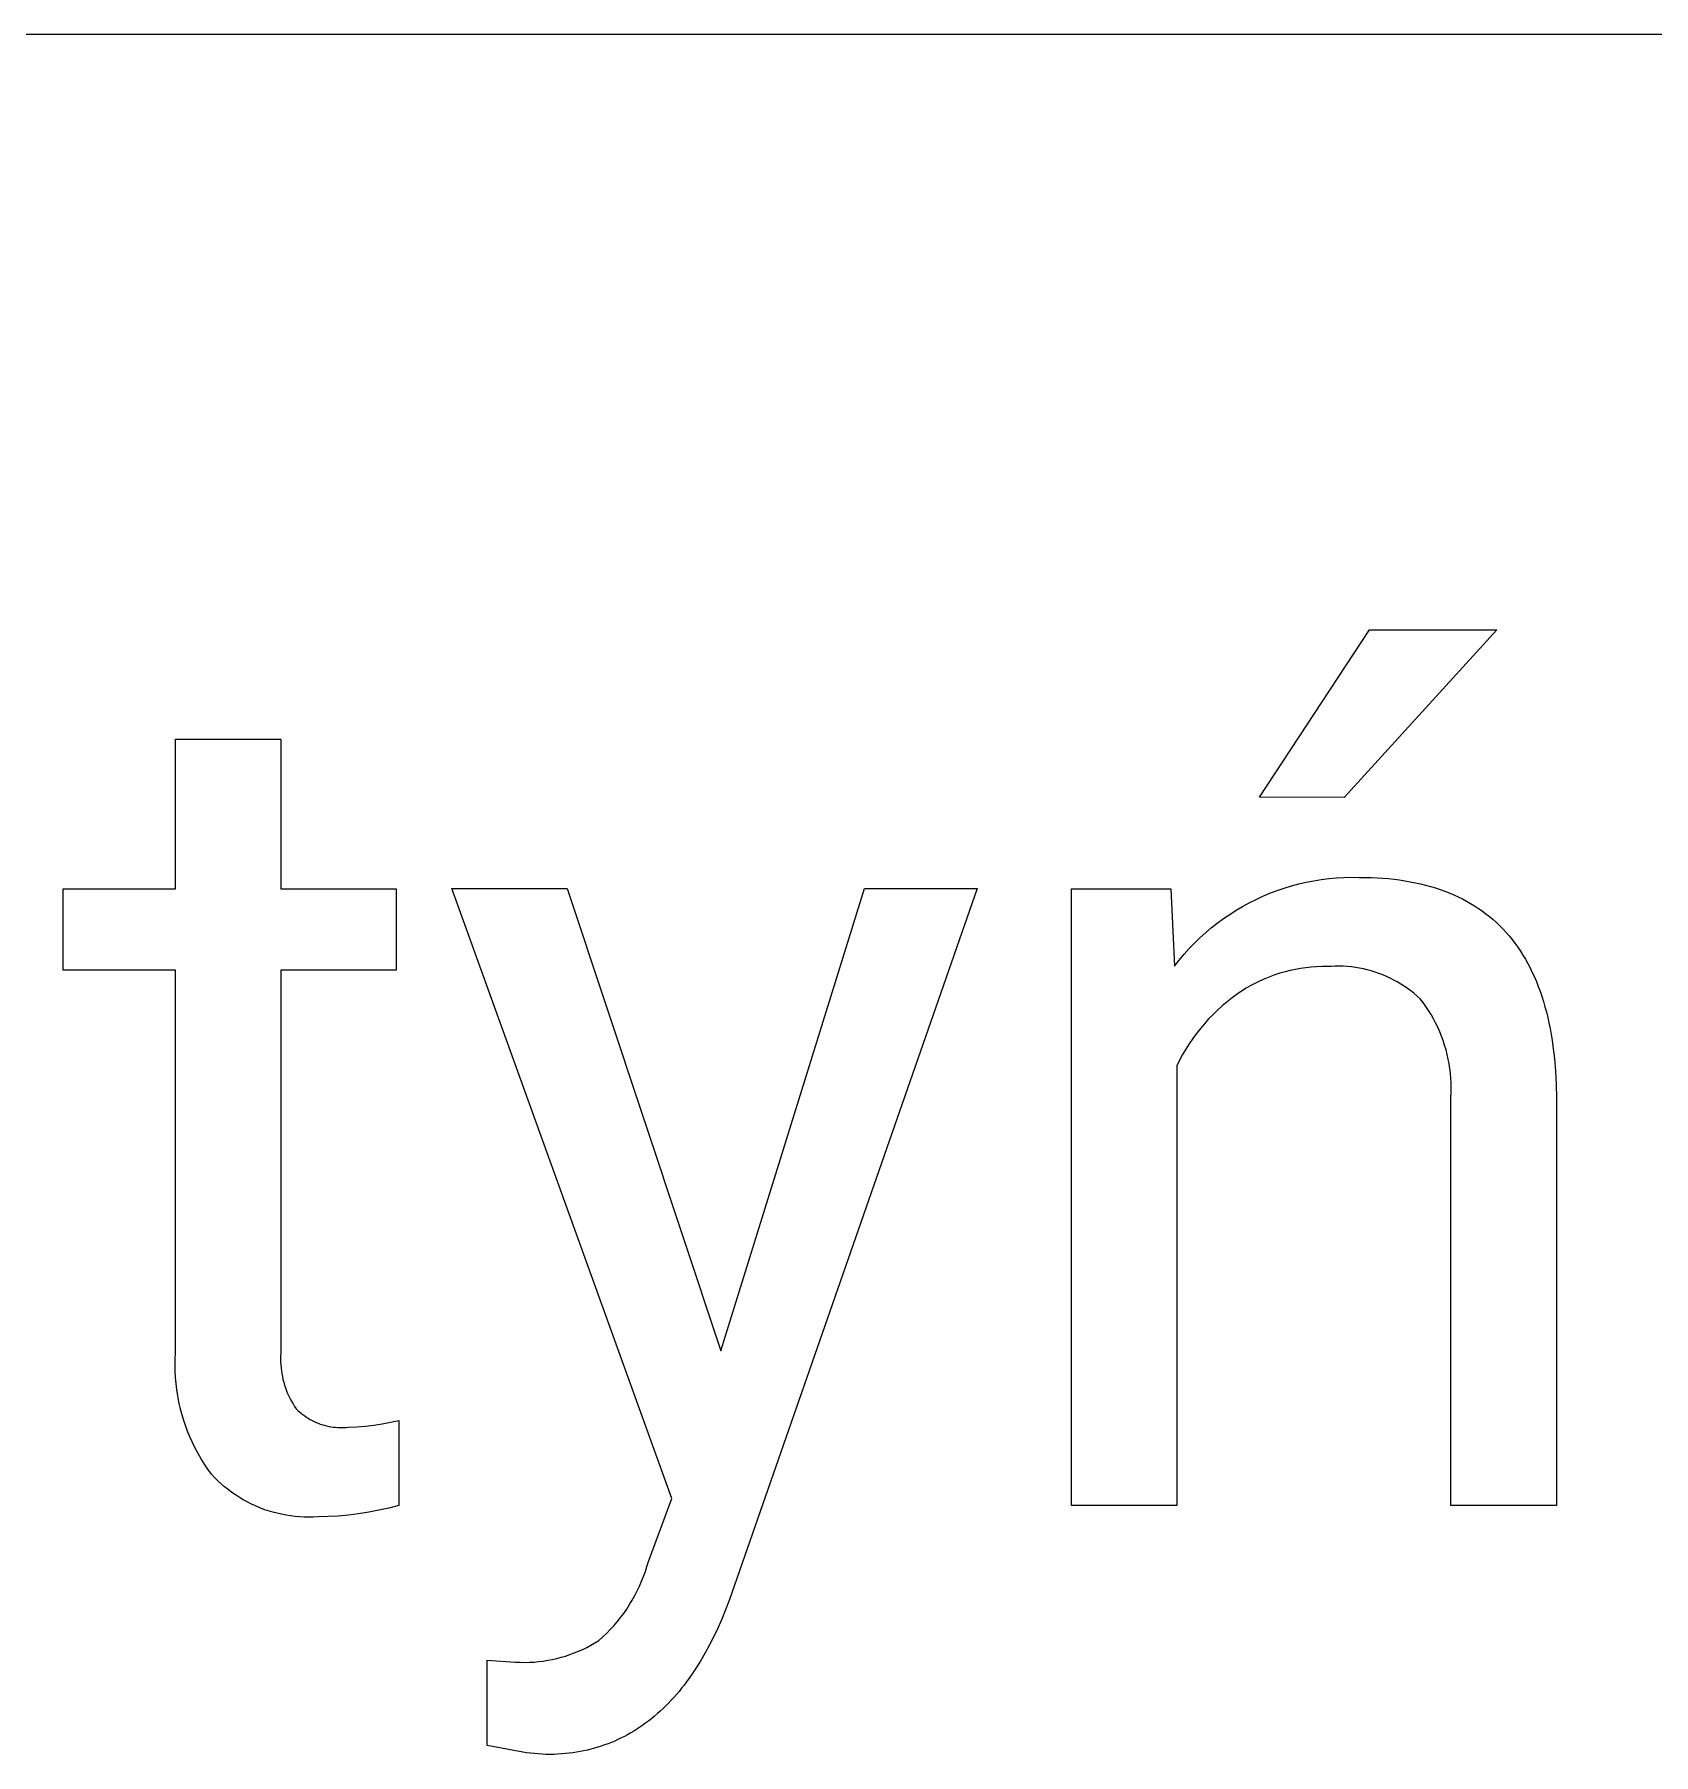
# Model space of a CAD drawing. Header units: millimetres. Extents: x 3269 to 7089, y 1744 to 4413.
# Drawn here: x 6382.2 to 6452.7, y 2095.9 to 2170.8 of the extents above; entities that cross this region are included whole.
import ezdxf

# ---------------------------------------------------------------- set-up
doc = ezdxf.new("R2010")
doc.units = ezdxf.units.MM
doc.header["$MEASUREMENT"] = 0
doc.layers.add('Domyślny', color=7, linetype='Continuous', true_color=0x000000)

msp = doc.modelspace()

# ---------------------------------------------------------------- linework, layer by layer
at = {"layer": 'Domyślny', "color": 18, "lineweight": 15, "true_color": 0x000000}
for p, q in [((7084.911, 2170.826), (5644.928, 2170.826)), ((6435.558, 2137.588), (6440.353, 2144.876)), ((6445.912, 2144.876), (6439.259, 2137.575)), ((6440.353, 2144.876), (6445.912, 2144.876)), ((6388.307, 2133.593), (6388.307, 2140.106)), ((6388.307, 2140.106), (6392.9, 2140.106)), ((6392.9, 2140.106), (6392.9, 2133.593)), ((6439.259, 2137.575), (6435.558, 2137.588)), ((6436.644, 2133.62), (6436.961, 2133.717)), ((6436.961, 2133.717), (6437.281, 2133.802)), ((6437.281, 2133.802), (6437.604, 2133.877)), ((6437.604, 2133.877), (6437.929, 2133.941)), ((6437.929, 2133.941), (6438.256, 2133.993)), ((6438.256, 2133.993), (6438.585, 2134.035)), ((6438.585, 2134.035), (6438.915, 2134.065)), ((6438.915, 2134.065), (6439.246, 2134.085)), ((6439.246, 2134.085), (6439.577, 2134.093)), ((6439.577, 2134.093), (6439.908, 2134.089)), ((6439.908, 2134.089), (6440.172, 2134.087)), ((6440.172, 2134.087), (6440.432, 2134.08)), ((6440.432, 2134.08), (6440.687, 2134.068)), ((6440.687, 2134.068), (6440.939, 2134.052)), ((6440.939, 2134.052), (6441.186, 2134.031)), ((6441.186, 2134.031), (6441.43, 2134.005)), ((6441.43, 2134.005), (6441.669, 2133.974)), ((6441.669, 2133.974), (6441.904, 2133.939)), ((6441.904, 2133.939), (6442.135, 2133.899)), ((6442.135, 2133.899), (6442.362, 2133.855)), ((6442.362, 2133.855), (6442.585, 2133.805)), ((6442.585, 2133.805), (6442.804, 2133.751)), ((6442.804, 2133.751), (6443.019, 2133.693)), ((6443.019, 2133.693), (6443.229, 2133.629)), ((6383.41, 2130.044), (6383.41, 2133.593)), ((6383.41, 2133.593), (6388.307, 2133.593)), ((6392.9, 2133.593), (6397.924, 2133.593)), ((6397.924, 2133.593), (6397.924, 2130.044)), ((6409.942, 2107.011), (6400.351, 2133.597)), ((6400.351, 2133.597), (6405.376, 2133.597)), ((6405.376, 2133.597), (6412.079, 2113.448)), ((6412.079, 2113.448), (6418.338, 2133.597)), ((6423.261, 2133.597), (6412.448, 2102.572)), ((6418.338, 2133.597), (6423.261, 2133.597)), ((6427.366, 2106.715), (6427.366, 2133.593)), ((6427.366, 2133.593), (6431.703, 2133.593)), ((6431.703, 2133.593), (6431.856, 2130.222)), ((6434.828, 2132.822), (6435.119, 2132.981)), ((6435.119, 2132.981), (6435.415, 2133.129)), ((6435.415, 2133.129), (6435.716, 2133.267)), ((6435.716, 2133.267), (6436.021, 2133.395)), ((6436.021, 2133.395), (6436.331, 2133.513)), ((6436.331, 2133.513), (6436.644, 2133.62)), ((6443.229, 2133.629), (6443.436, 2133.561)), ((6443.436, 2133.561), (6443.638, 2133.488)), ((6443.638, 2133.488), (6443.836, 2133.411)), ((6443.836, 2133.411), (6444.03, 2133.329)), ((6444.03, 2133.329), (6444.22, 2133.242)), ((6444.22, 2133.242), (6444.406, 2133.15)), ((6444.406, 2133.15), (6444.588, 2133.054)), ((6444.588, 2133.054), (6444.766, 2132.953)), ((6444.766, 2132.953), (6444.939, 2132.847)), ((6433.722, 2132.093), (6433.989, 2132.289)), ((6433.989, 2132.289), (6434.263, 2132.476)), ((6434.263, 2132.476), (6434.542, 2132.654)), ((6434.542, 2132.654), (6434.828, 2132.822)), ((6444.939, 2132.847), (6445.109, 2132.737)), ((6445.109, 2132.737), (6445.274, 2132.622)), ((6445.274, 2132.622), (6445.435, 2132.502)), ((6445.435, 2132.502), (6445.592, 2132.378)), ((6445.592, 2132.378), (6445.745, 2132.249)), ((6445.745, 2132.249), (6445.894, 2132.115)), ((6432.726, 2131.221), (6432.964, 2131.451)), ((6432.964, 2131.451), (6433.209, 2131.674)), ((6433.209, 2131.674), (6433.462, 2131.888)), ((6433.462, 2131.888), (6433.722, 2132.093)), ((6445.894, 2132.115), (6446.039, 2131.976)), ((6446.039, 2131.976), (6446.179, 2131.833)), ((6446.179, 2131.833), (6446.316, 2131.685)), ((6446.316, 2131.685), (6446.448, 2131.533)), ((6446.448, 2131.533), (6446.577, 2131.375)), ((6432.061, 2130.483), (6432.274, 2130.736)), ((6432.274, 2130.736), (6432.496, 2130.983)), ((6432.496, 2130.983), (6432.726, 2131.221)), ((6446.577, 2131.375), (6446.701, 2131.213)), ((6446.701, 2131.213), (6446.821, 2131.047)), ((6446.821, 2131.047), (6446.937, 2130.875)), ((6446.937, 2130.875), (6447.049, 2130.699)), ((6447.049, 2130.699), (6447.156, 2130.518)), ((6388.307, 2130.044), (6383.41, 2130.044)), ((6388.307, 2113.368), (6388.307, 2130.044)), ((6397.924, 2130.044), (6392.9, 2130.044)), ((6392.9, 2130.044), (6392.9, 2113.355)), ((6431.856, 2130.222), (6432.061, 2130.483)), ((6436.678, 2129.972), (6436.455, 2129.908)), ((6436.902, 2130.028), (6436.678, 2129.972)), ((6437.129, 2130.076), (6436.902, 2130.028)), ((6437.356, 2130.116), (6437.129, 2130.076)), ((6437.585, 2130.148), (6437.356, 2130.116)), ((6437.815, 2130.173), (6437.585, 2130.148)), ((6438.046, 2130.189), (6437.815, 2130.173)), ((6438.277, 2130.197), (6438.046, 2130.189)), ((6438.509, 2130.197), (6438.277, 2130.197)), ((6438.685, 2130.209), (6438.509, 2130.197)), ((6438.862, 2130.216), (6438.685, 2130.209)), ((6439.039, 2130.217), (6438.862, 2130.216)), ((6439.215, 2130.211), (6439.039, 2130.217)), ((6439.392, 2130.2), (6439.215, 2130.211)), ((6439.568, 2130.183), (6439.392, 2130.2)), ((6439.743, 2130.16), (6439.568, 2130.183)), ((6439.918, 2130.131), (6439.743, 2130.16)), ((6440.091, 2130.096), (6439.918, 2130.131)), ((6440.263, 2130.056), (6440.091, 2130.096)), ((6440.434, 2130.009), (6440.263, 2130.056)), ((6440.603, 2129.957), (6440.434, 2130.009)), ((6440.77, 2129.9), (6440.603, 2129.957)), ((6447.156, 2130.518), (6447.26, 2130.333)), ((6447.26, 2130.333), (6447.359, 2130.143)), ((6447.359, 2130.143), (6447.455, 2129.948)), ((6447.455, 2129.948), (6447.546, 2129.748)), ((6434.979, 2129.253), (6434.783, 2129.13)), ((6435.18, 2129.368), (6434.979, 2129.253)), ((6435.384, 2129.477), (6435.18, 2129.368)), ((6435.592, 2129.578), (6435.384, 2129.477)), ((6435.803, 2129.672), (6435.592, 2129.578)), ((6436.018, 2129.758), (6435.803, 2129.672)), ((6436.235, 2129.837), (6436.018, 2129.758)), ((6436.455, 2129.908), (6436.235, 2129.837)), ((6440.935, 2129.836), (6440.77, 2129.9)), ((6441.098, 2129.768), (6440.935, 2129.836)), ((6441.259, 2129.694), (6441.098, 2129.768)), ((6441.416, 2129.614), (6441.259, 2129.694)), ((6441.572, 2129.529), (6441.416, 2129.614)), ((6441.724, 2129.439), (6441.572, 2129.529)), ((6441.873, 2129.344), (6441.724, 2129.439)), ((6442.019, 2129.245), (6441.873, 2129.344)), ((6442.161, 2129.14), (6442.019, 2129.245)), ((6447.546, 2129.748), (6447.633, 2129.544)), ((6447.633, 2129.544), (6447.716, 2129.335)), ((6447.716, 2129.335), (6447.795, 2129.121)), ((6433.941, 2128.49), (6433.737, 2128.305)), ((6434.152, 2128.668), (6433.941, 2128.49)), ((6434.369, 2128.838), (6434.152, 2128.668)), ((6434.591, 2129.001), (6434.369, 2128.838)), ((6434.783, 2129.13), (6434.591, 2129.001)), ((6442.3, 2129.03), (6442.161, 2129.14)), ((6442.435, 2128.916), (6442.3, 2129.03)), ((6442.567, 2128.798), (6442.435, 2128.916)), ((6442.694, 2128.631), (6442.567, 2128.798)), ((6442.815, 2128.461), (6442.694, 2128.631)), ((6442.931, 2128.287), (6442.815, 2128.461)), ((6447.795, 2129.121), (6447.869, 2128.903)), ((6447.869, 2128.903), (6447.94, 2128.68)), ((6447.94, 2128.68), (6448.006, 2128.452)), ((6448.006, 2128.452), (6448.069, 2128.22)), ((6433.163, 2127.71), (6432.985, 2127.5)), ((6433.347, 2127.915), (6433.163, 2127.71)), ((6433.539, 2128.114), (6433.347, 2127.915)), ((6433.737, 2128.305), (6433.539, 2128.114)), ((6443.041, 2128.108), (6442.931, 2128.287)), ((6443.145, 2127.927), (6443.041, 2128.108)), ((6443.243, 2127.742), (6443.145, 2127.927)), ((6443.334, 2127.553), (6443.243, 2127.742)), ((6448.069, 2128.22), (6448.127, 2127.983)), ((6448.127, 2127.983), (6448.181, 2127.741)), ((6448.181, 2127.741), (6448.231, 2127.494)), ((6432.653, 2127.06), (6432.498, 2126.832)), ((6432.815, 2127.283), (6432.653, 2127.06)), ((6432.985, 2127.5), (6432.815, 2127.283)), ((6443.419, 2127.362), (6443.334, 2127.553)), ((6443.498, 2127.168), (6443.419, 2127.362)), ((6443.57, 2126.971), (6443.498, 2127.168)), ((6443.635, 2126.773), (6443.57, 2126.971)), ((6448.231, 2127.494), (6448.276, 2127.243)), ((6448.276, 2127.243), (6448.318, 2126.987)), ((6448.318, 2126.987), (6448.356, 2126.727)), ((6432.211, 2126.361), (6432.08, 2126.119)), ((6432.35, 2126.599), (6432.211, 2126.361)), ((6432.498, 2126.832), (6432.35, 2126.599)), ((6443.694, 2126.572), (6443.635, 2126.773)), ((6443.746, 2126.369), (6443.694, 2126.572)), ((6443.791, 2126.164), (6443.746, 2126.369)), ((6448.356, 2126.727), (6448.418, 2126.191)), ((6448.418, 2126.191), (6448.464, 2125.637)), ((6432.08, 2126.119), (6431.958, 2125.872)), ((6431.958, 2125.872), (6431.958, 2106.715)), ((6443.829, 2125.959), (6443.791, 2126.164)), ((6443.861, 2125.752), (6443.829, 2125.959)), ((6443.885, 2125.544), (6443.861, 2125.752)), ((6443.903, 2125.335), (6443.885, 2125.544)), ((6448.464, 2125.637), (6448.494, 2125.064)), ((6443.902, 2124.498), (6443.913, 2124.707)), ((6443.913, 2125.126), (6443.903, 2125.335)), ((6443.916, 2124.917), (6443.913, 2125.126)), ((6443.913, 2124.707), (6443.916, 2124.917)), ((6448.494, 2125.064), (6448.507, 2124.473)), ((6443.902, 2106.715), (6443.902, 2124.498)), ((6448.507, 2124.473), (6448.507, 2106.715)), ((6388.291, 2112.832), (6388.295, 2113.1)), ((6388.297, 2112.564), (6388.291, 2112.832)), ((6388.295, 2113.1), (6388.307, 2113.368)), ((6392.893, 2113.227), (6392.89, 2113.098)), ((6392.89, 2113.098), (6392.892, 2112.97)), ((6392.892, 2112.97), (6392.898, 2112.841)), ((6392.9, 2113.355), (6392.893, 2113.227)), ((6392.898, 2112.841), (6392.909, 2112.713)), ((6392.909, 2112.713), (6392.924, 2112.585)), ((6388.311, 2112.296), (6388.297, 2112.564)), ((6388.335, 2112.028), (6388.311, 2112.296)), ((6388.367, 2111.762), (6388.335, 2112.028)), ((6392.924, 2112.585), (6392.943, 2112.458)), ((6392.943, 2112.458), (6392.967, 2112.332)), ((6392.967, 2112.332), (6392.995, 2112.207)), ((6392.995, 2112.207), (6393.027, 2112.082)), ((6393.027, 2112.082), (6393.064, 2111.959)), ((6393.064, 2111.959), (6393.104, 2111.837)), ((6388.408, 2111.497), (6388.367, 2111.762)), ((6388.458, 2111.234), (6388.408, 2111.497)), ((6388.517, 2110.972), (6388.458, 2111.234)), ((6393.104, 2111.837), (6393.149, 2111.716)), ((6393.149, 2111.716), (6393.198, 2111.598)), ((6393.198, 2111.598), (6393.251, 2111.48)), ((6393.251, 2111.48), (6393.308, 2111.365)), ((6393.308, 2111.365), (6393.369, 2111.252)), ((6393.369, 2111.252), (6393.433, 2111.141)), ((6388.584, 2110.712), (6388.517, 2110.972)), ((6388.66, 2110.455), (6388.584, 2110.712)), ((6388.745, 2110.201), (6388.66, 2110.455)), ((6393.433, 2111.141), (6393.502, 2111.032)), ((6393.502, 2111.032), (6393.574, 2110.925)), ((6393.574, 2110.925), (6393.642, 2110.858)), ((6393.642, 2110.858), (6393.714, 2110.794)), ((6393.714, 2110.794), (6393.787, 2110.732)), ((6393.787, 2110.732), (6393.862, 2110.672)), ((6393.862, 2110.672), (6393.94, 2110.615)), ((6393.94, 2110.615), (6394.019, 2110.561)), ((6394.019, 2110.561), (6394.1, 2110.51)), ((6394.1, 2110.51), (6394.183, 2110.461)), ((6394.183, 2110.461), (6394.268, 2110.416)), ((6388.838, 2109.949), (6388.745, 2110.201)), ((6388.939, 2109.701), (6388.838, 2109.949)), ((6389.049, 2109.456), (6388.939, 2109.701)), ((6394.268, 2110.416), (6394.354, 2110.373)), ((6394.354, 2110.373), (6394.441, 2110.333)), ((6394.441, 2110.333), (6394.53, 2110.297)), ((6394.53, 2110.297), (6394.62, 2110.263)), ((6394.62, 2110.263), (6394.711, 2110.233)), ((6394.711, 2110.233), (6394.803, 2110.206)), ((6394.803, 2110.206), (6394.897, 2110.182)), ((6394.897, 2110.182), (6394.99, 2110.161)), ((6394.99, 2110.161), (6395.085, 2110.144)), ((6395.085, 2110.144), (6395.18, 2110.13)), ((6395.18, 2110.13), (6395.275, 2110.119)), ((6395.275, 2110.119), (6395.371, 2110.112)), ((6395.371, 2110.112), (6395.467, 2110.107)), ((6395.467, 2110.107), (6395.563, 2110.107)), ((6395.563, 2110.107), (6395.659, 2110.109)), ((6395.659, 2110.109), (6395.755, 2110.115)), ((6395.755, 2110.115), (6395.851, 2110.124)), ((6395.851, 2110.124), (6396.219, 2110.142)), ((6396.219, 2110.142), (6396.586, 2110.172)), ((6396.586, 2110.172), (6396.952, 2110.214)), ((6396.952, 2110.214), (6397.317, 2110.269)), ((6397.317, 2110.269), (6397.679, 2110.337)), ((6397.679, 2110.337), (6398.039, 2110.417)), ((6398.039, 2110.417), (6398.039, 2106.715)), ((6389.166, 2109.215), (6389.049, 2109.456)), ((6389.292, 2108.978), (6389.166, 2109.215)), ((6389.426, 2108.745), (6389.292, 2108.978)), ((6389.567, 2108.517), (6389.426, 2108.745)), ((6389.716, 2108.294), (6389.567, 2108.517)), ((6389.872, 2108.076), (6389.716, 2108.294)), ((6390.009, 2107.931), (6389.872, 2108.076)), ((6390.15, 2107.791), (6390.009, 2107.931)), ((6390.296, 2107.656), (6390.15, 2107.791)), ((6390.447, 2107.527), (6390.296, 2107.656)), ((6390.602, 2107.402), (6390.447, 2107.527)), ((6390.762, 2107.283), (6390.602, 2107.402)), ((6390.926, 2107.17), (6390.762, 2107.283)), ((6391.093, 2107.062), (6390.926, 2107.17)), ((6391.264, 2106.96), (6391.093, 2107.062)), ((6391.438, 2106.865), (6391.264, 2106.96)), ((6391.616, 2106.775), (6391.438, 2106.865)), ((6391.797, 2106.691), (6391.616, 2106.775)), ((6391.98, 2106.614), (6391.797, 2106.691)), ((6398.039, 2106.715), (6397.607, 2106.601)), ((6408.925, 2104.276), (6409.942, 2107.011)), ((6431.958, 2106.715), (6427.366, 2106.715)), ((6448.507, 2106.715), (6443.902, 2106.715)), ((6392.166, 2106.544), (6391.98, 2106.614)), ((6392.355, 2106.479), (6392.166, 2106.544)), ((6392.545, 2106.422), (6392.355, 2106.479)), ((6392.738, 2106.371), (6392.545, 2106.422)), ((6392.932, 2106.327), (6392.738, 2106.371)), ((6393.127, 2106.289), (6392.932, 2106.327)), ((6393.324, 2106.258), (6393.127, 2106.289)), ((6393.521, 2106.235), (6393.324, 2106.258)), ((6393.72, 2106.218), (6393.521, 2106.235)), ((6393.918, 2106.208), (6393.72, 2106.218)), ((6394.117, 2106.204), (6393.918, 2106.208)), ((6394.316, 2106.208), (6394.117, 2106.204)), ((6394.515, 2106.219), (6394.316, 2106.208)), ((6394.961, 2106.229), (6394.515, 2106.219)), ((6395.406, 2106.254), (6394.961, 2106.229)), ((6395.851, 2106.294), (6395.406, 2106.254)), ((6396.293, 2106.349), (6395.851, 2106.294)), ((6396.734, 2106.418), (6396.293, 2106.349)), ((6397.172, 2106.502), (6396.734, 2106.418)), ((6397.607, 2106.601), (6397.172, 2106.502)), ((6408.714, 2103.621), (6408.791, 2103.837)), ((6408.791, 2103.837), (6408.862, 2104.056)), ((6408.862, 2104.056), (6408.925, 2104.276)), ((6408.334, 2102.787), (6408.439, 2102.991)), ((6408.439, 2102.991), (6408.538, 2103.198)), ((6408.538, 2103.198), (6408.629, 2103.408)), ((6408.629, 2103.408), (6408.714, 2103.621)), ((6407.846, 2102.01), (6407.978, 2102.198)), ((6407.978, 2102.198), (6408.103, 2102.39)), ((6408.103, 2102.39), (6408.222, 2102.587)), ((6408.222, 2102.587), (6408.334, 2102.787)), ((6412.448, 2102.572), (6412.288, 2102.159)), ((6407.26, 2101.304), (6407.416, 2101.473)), ((6407.416, 2101.473), (6407.565, 2101.647)), ((6407.565, 2101.647), (6407.709, 2101.826)), ((6407.709, 2101.826), (6407.846, 2102.01)), ((6412.122, 2101.759), (6411.95, 2101.372)), ((6412.288, 2102.159), (6412.122, 2101.759)), ((6406.418, 2100.624), (6406.592, 2100.724)), ((6406.592, 2100.724), (6406.762, 2100.829)), ((6406.762, 2100.829), (6406.934, 2100.982)), ((6406.934, 2100.982), (6407.1, 2101.14)), ((6407.1, 2101.14), (6407.26, 2101.304)), ((6411.773, 2100.998), (6411.59, 2100.637)), ((6411.95, 2101.372), (6411.773, 2100.998)), ((6401.89, 2096.25), (6401.89, 2099.977)), ((6401.89, 2099.977), (6403.137, 2099.888)), ((6404.138, 2099.909), (6404.337, 2099.933)), ((6404.337, 2099.933), (6404.535, 2099.964)), ((6404.535, 2099.964), (6404.732, 2100.001)), ((6404.732, 2100.001), (6404.927, 2100.045)), ((6404.927, 2100.045), (6405.121, 2100.096)), ((6405.121, 2100.096), (6405.314, 2100.152)), ((6405.314, 2100.152), (6405.504, 2100.216)), ((6405.504, 2100.216), (6405.692, 2100.285)), ((6405.692, 2100.285), (6405.878, 2100.361)), ((6405.878, 2100.361), (6406.061, 2100.443)), ((6406.061, 2100.443), (6406.241, 2100.53)), ((6406.241, 2100.53), (6406.418, 2100.624)), ((6411.206, 2099.955), (6411.005, 2099.634)), ((6411.401, 2100.289), (6411.206, 2099.955)), ((6411.59, 2100.637), (6411.401, 2100.289)), ((6403.137, 2099.888), (6403.337, 2099.879)), ((6403.337, 2099.879), (6403.538, 2099.876)), ((6403.538, 2099.876), (6403.738, 2099.881)), ((6403.738, 2099.881), (6403.938, 2099.891)), ((6403.938, 2099.891), (6404.138, 2099.909)), ((6410.799, 2099.325), (6410.587, 2099.03)), ((6411.005, 2099.634), (6410.799, 2099.325)), ((6410.146, 2098.479), (6410.032, 2098.35)), ((6410.259, 2098.612), (6410.146, 2098.479)), ((6410.37, 2098.748), (6410.259, 2098.612)), ((6410.479, 2098.887), (6410.37, 2098.748)), ((6410.587, 2099.03), (6410.479, 2098.887)), ((6409.441, 2097.751), (6409.319, 2097.641)), ((6409.562, 2097.864), (6409.441, 2097.751)), ((6409.682, 2097.981), (6409.562, 2097.864)), ((6409.8, 2098.1), (6409.682, 2097.981)), ((6409.917, 2098.223), (6409.8, 2098.1)), ((6410.032, 2098.35), (6409.917, 2098.223)), ((6408.422, 2096.964), (6408.288, 2096.88)), ((6408.554, 2097.051), (6408.422, 2096.964)), ((6408.685, 2097.141), (6408.554, 2097.051)), ((6408.815, 2097.235), (6408.685, 2097.141)), ((6408.943, 2097.331), (6408.815, 2097.235)), ((6409.07, 2097.431), (6408.943, 2097.331)), ((6409.195, 2097.535), (6409.07, 2097.431)), ((6409.319, 2097.641), (6409.195, 2097.535)), ((6403.608, 2095.932), (6401.89, 2096.25)), ((6406.869, 2096.224), (6406.719, 2096.177)), ((6407.017, 2096.275), (6406.869, 2096.224)), ((6407.164, 2096.329), (6407.017, 2096.275)), ((6407.31, 2096.387), (6407.164, 2096.329)), ((6407.454, 2096.447), (6407.31, 2096.387)), ((6407.596, 2096.511), (6407.454, 2096.447)), ((6407.737, 2096.579), (6407.596, 2096.511)), ((6407.877, 2096.649), (6407.737, 2096.579)), ((6408.015, 2096.723), (6407.877, 2096.649)), ((6408.152, 2096.8), (6408.015, 2096.723)), ((6408.288, 2096.88), (6408.152, 2096.8)), ((6404.473, 2095.856), (6403.608, 2095.932)), ((6404.642, 2095.857), (6404.473, 2095.856)), ((6404.811, 2095.862), (6404.642, 2095.857)), ((6404.978, 2095.87), (6404.811, 2095.862)), ((6405.143, 2095.882), (6404.978, 2095.87)), ((6405.307, 2095.897), (6405.143, 2095.882)), ((6405.47, 2095.915), (6405.307, 2095.897)), ((6405.631, 2095.936), (6405.47, 2095.915)), ((6405.791, 2095.96), (6405.631, 2095.936)), ((6405.949, 2095.988), (6405.791, 2095.96)), ((6406.106, 2096.02), (6405.949, 2095.988)), ((6406.262, 2096.054), (6406.106, 2096.02)), ((6406.416, 2096.092), (6406.262, 2096.054)), ((6406.568, 2096.133), (6406.416, 2096.092)), ((6406.719, 2096.177), (6406.568, 2096.133))]:
    msp.add_line(p, q, dxfattribs=at)

doc.saveas('drawing.dxf')
